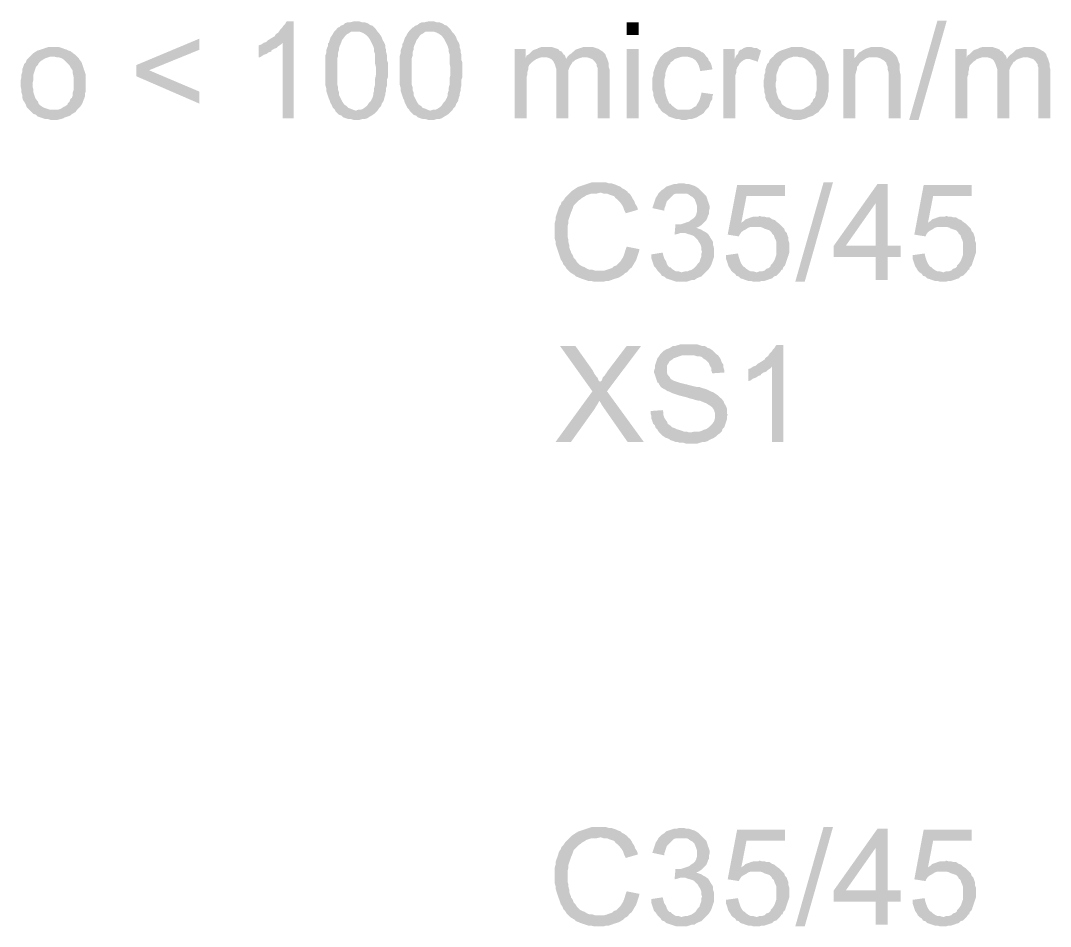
# Model space of a CAD drawing. Header units: millimetres. Extents: x -35.3 to 0.3, y 0.4 to 20.6.
# Drawn here: x -31.844 to -30.842, y 10.61 to 11.492 of the extents above; entities that cross this region are included whole.
import ezdxf

# ---------------------------------------------------------------- set-up
doc = ezdxf.new("R2010")
doc.units = ezdxf.units.MM
doc.layers.add('PDF _Riempimenti solidi', color=7, linetype='Continuous')

msp = doc.modelspace()

# ---------------------------------------------------------------- hatches: boundary and pattern name
at = {"layer": 'PDF _Riempimenti solidi', "transparency": 33554559}
for points in [[(-31.5785, 11.491), (-31.5852, 11.491), (-31.586, 11.4902), (-31.5868, 11.4885), (-31.5885, 11.4868), (-31.5902, 11.4843), (-31.5918, 11.4827), (-31.5935, 11.4802), (-31.596, 11.4785), (-31.5968, 11.4768), (-31.5993, 11.4752), (-31.601, 11.4743), (-31.6035, 11.4727), (-31.6052, 11.471), (-31.5893, 11.4702), (-31.5893, 11.3968), (-31.5785, 11.3968)], [(-31.5177, 11.491), (-31.5202, 11.491), (-31.5235, 11.4902), (-31.526, 11.4902), (-31.5285, 11.4893), (-31.5302, 11.4877), (-31.5327, 11.4868), (-31.5343, 11.4852), (-31.5352, 11.4852), (-31.5368, 11.4835), (-31.5385, 11.4818), (-31.5177, 11.481), (-31.5143, 11.481), (-31.5118, 11.4802), (-31.5102, 11.4793), (-31.5077, 11.4777), (-31.506, 11.476), (-31.5043, 11.4735), (-31.5027, 11.4702), (-31.5018, 11.4685), (-31.501, 11.4668), (-31.5002, 11.4643), (-31.5002, 11.4618), (-31.4993, 11.4593), (-31.4993, 11.4502), (-31.4985, 11.4468), (-31.4985, 11.4385), (-31.4993, 11.4352), (-31.4993, 11.4293), (-31.5002, 11.426), (-31.5002, 11.4235), (-31.501, 11.421), (-31.501, 11.4193), (-31.5018, 11.4168), (-31.5035, 11.4135), (-31.5052, 11.4118), (-31.5068, 11.4093), (-31.5085, 11.4077), (-31.511, 11.406), (-31.5127, 11.4052), (-31.5152, 11.4052), (-31.5177, 11.4043), (-31.5377, 11.4035), (-31.536, 11.4018), (-31.5343, 11.4002), (-31.5318, 11.3993), (-31.5302, 11.3977), (-31.5277, 11.3968), (-31.5252, 11.396), (-31.5227, 11.396), (-31.5202, 11.3952), (-31.5143, 11.3952), (-31.5118, 11.396), (-31.5093, 11.396), (-31.5068, 11.3968), (-31.5043, 11.3985), (-31.5027, 11.3993), (-31.5002, 11.401), (-31.4985, 11.4027), (-31.4968, 11.4043), (-31.4952, 11.4068), (-31.4935, 11.4085), (-31.4927, 11.411), (-31.491, 11.4135), (-31.4902, 11.4168), (-31.4893, 11.4193), (-31.4893, 11.421), (-31.4885, 11.4235), (-31.4885, 11.426), (-31.4877, 11.4285), (-31.4877, 11.4343), (-31.4868, 11.4368), (-31.4868, 11.451), (-31.4877, 11.4535), (-31.4877, 11.4585), (-31.4885, 11.461), (-31.4885, 11.4635), (-31.4893, 11.4652), (-31.4893, 11.4677), (-31.4902, 11.4702), (-31.4918, 11.4727), (-31.4927, 11.4752), (-31.4935, 11.4768), (-31.4952, 11.4793), (-31.4968, 11.481), (-31.4985, 11.4835), (-31.5018, 11.4868), (-31.5043, 11.4877), (-31.5052, 11.4885), (-31.5068, 11.4893), (-31.5093, 11.4902), (-31.5118, 11.4902), (-31.5143, 11.491)], [(-31.4452, 11.491), (-31.4477, 11.491), (-31.451, 11.4902), (-31.4535, 11.4902), (-31.456, 11.4893), (-31.4577, 11.4877), (-31.4602, 11.4868), (-31.4618, 11.4852), (-31.4627, 11.4852), (-31.466, 11.4818), (-31.4452, 11.481), (-31.4418, 11.481), (-31.4393, 11.4802), (-31.4377, 11.4793), (-31.4352, 11.4777), (-31.4335, 11.476), (-31.4318, 11.4735), (-31.431, 11.4718), (-31.4302, 11.4702), (-31.4293, 11.4685), (-31.4285, 11.4668), (-31.4277, 11.4643), (-31.4277, 11.4618), (-31.4268, 11.4593), (-31.4268, 11.4502), (-31.426, 11.4468), (-31.426, 11.4385), (-31.4268, 11.4352), (-31.4268, 11.4293), (-31.4277, 11.426), (-31.4277, 11.4235), (-31.4285, 11.421), (-31.4285, 11.4193), (-31.4293, 11.4168), (-31.4302, 11.4152), (-31.431, 11.4135), (-31.4318, 11.4127), (-31.4327, 11.4118), (-31.4343, 11.4093), (-31.436, 11.4077), (-31.4385, 11.406), (-31.4402, 11.4052), (-31.4427, 11.4052), (-31.4452, 11.4043), (-31.4652, 11.4035), (-31.4635, 11.4018), (-31.4618, 11.4002), (-31.4593, 11.3993), (-31.4577, 11.3977), (-31.4552, 11.3968), (-31.4527, 11.396), (-31.4502, 11.396), (-31.4477, 11.3952), (-31.4418, 11.3952), (-31.4393, 11.396), (-31.4368, 11.396), (-31.4343, 11.3968), (-31.4318, 11.3985), (-31.4302, 11.3993), (-31.4277, 11.401), (-31.4243, 11.4043), (-31.4227, 11.4068), (-31.421, 11.4085), (-31.4202, 11.411), (-31.4185, 11.4135), (-31.4177, 11.4168), (-31.4168, 11.4193), (-31.4168, 11.421), (-31.416, 11.4235), (-31.416, 11.426), (-31.4152, 11.4285), (-31.4152, 11.4343), (-31.4143, 11.4368), (-31.4143, 11.451), (-31.4152, 11.4535), (-31.4152, 11.4585), (-31.416, 11.461), (-31.416, 11.4635), (-31.4168, 11.4652), (-31.4168, 11.4677), (-31.4177, 11.4702), (-31.4193, 11.4727), (-31.4202, 11.4752), (-31.421, 11.4768), (-31.4227, 11.4793), (-31.4243, 11.481), (-31.426, 11.4835), (-31.4293, 11.4868), (-31.4318, 11.4877), (-31.4327, 11.4885), (-31.4343, 11.4893), (-31.4368, 11.4902), (-31.4393, 11.4902), (-31.4418, 11.491)], [(-31.2427, 11.4777), (-31.2427, 11.4902), (-31.2543, 11.4902), (-31.2543, 11.4777)], [(-30.9793, 11.3952), (-30.9518, 11.4918), (-30.9427, 11.4918), (-30.9702, 11.3952)], [(-31.5385, 11.4818), (-31.5402, 11.4793), (-31.541, 11.4777), (-31.5427, 11.4752), (-31.5443, 11.4702), (-31.5452, 11.4693), (-31.5452, 11.4668), (-31.546, 11.4652), (-31.5468, 11.4627), (-31.5468, 11.4602), (-31.5477, 11.4577), (-31.5477, 11.4293), (-31.5468, 11.426), (-31.5468, 11.4235), (-31.546, 11.421), (-31.5452, 11.4185), (-31.5443, 11.416), (-31.5435, 11.4143), (-31.5427, 11.4118), (-31.5418, 11.4102), (-31.541, 11.4085), (-31.5402, 11.4068), (-31.5385, 11.4052), (-31.5377, 11.4035), (-31.5177, 11.4043), (-31.5185, 11.4043), (-31.521, 11.4052), (-31.5227, 11.406), (-31.5252, 11.4068), (-31.5268, 11.4085), (-31.5293, 11.4102), (-31.531, 11.4127), (-31.5327, 11.416), (-31.5335, 11.4177), (-31.5343, 11.4193), (-31.5343, 11.4218), (-31.5352, 11.4243), (-31.5352, 11.4268), (-31.536, 11.4293), (-31.536, 11.4552), (-31.5352, 11.4577), (-31.5352, 11.461), (-31.5343, 11.4635), (-31.5343, 11.4652), (-31.5335, 11.4677), (-31.5327, 11.4693), (-31.5318, 11.4718), (-31.531, 11.4735), (-31.5302, 11.4743), (-31.5285, 11.4768), (-31.5268, 11.4785), (-31.5252, 11.4793), (-31.5227, 11.481), (-31.5177, 11.481)], [(-31.466, 11.4818), (-31.4677, 11.4793), (-31.4685, 11.4777), (-31.4702, 11.4752), (-31.471, 11.4727), (-31.4718, 11.4702), (-31.4727, 11.4693), (-31.4727, 11.4668), (-31.4735, 11.4652), (-31.4743, 11.4627), (-31.4743, 11.4602), (-31.4752, 11.4577), (-31.4752, 11.4293), (-31.4743, 11.426), (-31.4743, 11.4235), (-31.4735, 11.421), (-31.4727, 11.4185), (-31.4718, 11.416), (-31.471, 11.4143), (-31.4702, 11.4118), (-31.4677, 11.4068), (-31.466, 11.4052), (-31.4652, 11.4035), (-31.4452, 11.4043), (-31.446, 11.4043), (-31.4485, 11.4052), (-31.4502, 11.406), (-31.4527, 11.4068), (-31.4543, 11.4085), (-31.4568, 11.4102), (-31.4585, 11.4127), (-31.4593, 11.4143), (-31.4602, 11.416), (-31.461, 11.4177), (-31.4618, 11.4193), (-31.4618, 11.4218), (-31.4627, 11.4243), (-31.4627, 11.4268), (-31.4635, 11.4293), (-31.4635, 11.4552), (-31.4627, 11.4577), (-31.4627, 11.461), (-31.4618, 11.4635), (-31.4618, 11.4652), (-31.461, 11.4677), (-31.4602, 11.4693), (-31.4593, 11.4718), (-31.4585, 11.4735), (-31.4577, 11.4743), (-31.456, 11.4768), (-31.4543, 11.4785), (-31.4527, 11.4793), (-31.4502, 11.481), (-31.4452, 11.481)], [(-31.6702, 11.4743), (-31.7318, 11.4485), (-31.7318, 11.4377), (-31.6702, 11.411), (-31.6702, 11.4227), (-31.7193, 11.4435), (-31.6702, 11.4635)], [(-31.6052, 11.471), (-31.6077, 11.4702), (-31.6102, 11.4685), (-31.6127, 11.4677), (-31.6127, 11.456), (-31.6118, 11.456), (-31.6102, 11.4568), (-31.6077, 11.4585), (-31.6052, 11.4593), (-31.6027, 11.461), (-31.6002, 11.4618), (-31.6002, 11.4627), (-31.5977, 11.4643), (-31.5952, 11.4652), (-31.5935, 11.4668), (-31.591, 11.4685), (-31.5893, 11.4702)], [(-31.8127, 11.466), (-31.8177, 11.466), (-31.8202, 11.4652), (-31.8227, 11.4643), (-31.8252, 11.4635), (-31.8277, 11.4627), (-31.8293, 11.4618), (-31.8318, 11.4602), (-31.8352, 11.4568), (-31.8118, 11.4568), (-31.8085, 11.456), (-31.8068, 11.456), (-31.8043, 11.4552), (-31.8018, 11.4535), (-31.8002, 11.4518), (-31.7968, 11.4485), (-31.796, 11.4468), (-31.7943, 11.4443), (-31.7935, 11.4427), (-31.7935, 11.4402), (-31.7927, 11.4368), (-31.7927, 11.4243), (-31.7935, 11.4218), (-31.7935, 11.4193), (-31.7943, 11.4168), (-31.796, 11.4152), (-31.7968, 11.4127), (-31.7985, 11.411), (-31.7985, 11.4102), (-31.801, 11.4085), (-31.8027, 11.4077), (-31.8052, 11.406), (-31.8077, 11.4052), (-31.8127, 11.4052), (-31.8352, 11.4043), (-31.8318, 11.401), (-31.8293, 11.4002), (-31.8277, 11.3985), (-31.8252, 11.3977), (-31.8227, 11.3968), (-31.8202, 11.396), (-31.8177, 11.396), (-31.8152, 11.3952), (-31.8085, 11.3952), (-31.8052, 11.396), (-31.8027, 11.3968), (-31.801, 11.3977), (-31.7985, 11.3985), (-31.796, 11.3993), (-31.7952, 11.4002), (-31.7927, 11.4018), (-31.791, 11.4027), (-31.7893, 11.4052), (-31.786, 11.4085), (-31.7843, 11.411), (-31.7835, 11.4135), (-31.7827, 11.4152), (-31.7818, 11.4177), (-31.7818, 11.4202), (-31.781, 11.4227), (-31.781, 11.4393), (-31.7818, 11.4418), (-31.7827, 11.4443), (-31.7835, 11.4468), (-31.7843, 11.4493), (-31.7852, 11.4518), (-31.7868, 11.4535), (-31.7877, 11.4552), (-31.7893, 11.4568), (-31.791, 11.4585), (-31.7935, 11.4602), (-31.7952, 11.4618), (-31.7977, 11.4627), (-31.7993, 11.4635), (-31.8018, 11.4643), (-31.8043, 11.4652), (-31.8068, 11.466), (-31.8093, 11.466)], [(-31.3527, 11.4643), (-31.3635, 11.4643), (-31.3635, 11.3968), (-31.3518, 11.3968), (-31.3518, 11.4368), (-31.351, 11.4393), (-31.351, 11.4418), (-31.3502, 11.4443), (-31.3502, 11.446), (-31.3493, 11.4485), (-31.346, 11.4518), (-31.3435, 11.4535), (-31.3427, 11.4543), (-31.3527, 11.4552)], [(-31.3327, 11.466), (-31.3377, 11.466), (-31.3402, 11.4652), (-31.3418, 11.4643), (-31.3443, 11.4635), (-31.346, 11.4627), (-31.3493, 11.4593), (-31.3518, 11.4577), (-31.3352, 11.456), (-31.3318, 11.456), (-31.3293, 11.4552), (-31.3277, 11.4543), (-31.3135, 11.4543), (-31.3135, 11.4552), (-31.3143, 11.4577), (-31.316, 11.4593), (-31.3177, 11.4618), (-31.3202, 11.4627), (-31.3202, 11.4635), (-31.3218, 11.4643), (-31.3243, 11.4652), (-31.3268, 11.466), (-31.3293, 11.466)], [(-31.2918, 11.466), (-31.2968, 11.466), (-31.2993, 11.4652), (-31.3018, 11.4643), (-31.3043, 11.4635), (-31.3077, 11.4602), (-31.3102, 11.4585), (-31.3118, 11.4568), (-31.2952, 11.456), (-31.2927, 11.456), (-31.2902, 11.4552), (-31.2877, 11.4543), (-31.2868, 11.4535), (-31.2852, 11.4518), (-31.2835, 11.4493), (-31.2835, 11.4477), (-31.2827, 11.446), (-31.2827, 11.3968), (-31.271, 11.3968), (-31.271, 11.4443), (-31.2718, 11.4468), (-31.2718, 11.4502), (-31.2735, 11.4552), (-31.2743, 11.4568), (-31.2752, 11.4593), (-31.2768, 11.461), (-31.2777, 11.4618), (-31.2793, 11.4627), (-31.2818, 11.4643), (-31.2843, 11.4652), (-31.2868, 11.466), (-31.2893, 11.466)], [(-31.2427, 11.3968), (-31.2427, 11.4643), (-31.2543, 11.4643), (-31.2543, 11.3968)], [(-31.1985, 11.466), (-31.2052, 11.466), (-31.2077, 11.4652), (-31.2102, 11.4643), (-31.2118, 11.4635), (-31.2143, 11.4618), (-31.2177, 11.4602), (-31.2193, 11.4585), (-31.2218, 11.456), (-31.2227, 11.4543), (-31.2243, 11.4518), (-31.2252, 11.4493), (-31.226, 11.4485), (-31.2268, 11.446), (-31.2277, 11.4435), (-31.2285, 11.441), (-31.2285, 11.4385), (-31.2293, 11.436), (-31.2293, 11.4243), (-31.2285, 11.4218), (-31.2285, 11.4193), (-31.2277, 11.4168), (-31.226, 11.4118), (-31.2243, 11.4102), (-31.2235, 11.4077), (-31.2218, 11.406), (-31.221, 11.4043), (-31.1985, 11.4052), (-31.2043, 11.4052), (-31.206, 11.406), (-31.2085, 11.4077), (-31.2102, 11.4093), (-31.2118, 11.411), (-31.2127, 11.411), (-31.2135, 11.4127), (-31.2143, 11.4143), (-31.2152, 11.4168), (-31.216, 11.4193), (-31.2168, 11.4218), (-31.2168, 11.4243), (-31.2177, 11.4277), (-31.2177, 11.4343), (-31.2168, 11.4377), (-31.2168, 11.4402), (-31.216, 11.4427), (-31.2152, 11.4452), (-31.2143, 11.4468), (-31.2135, 11.4485), (-31.2118, 11.4502), (-31.2118, 11.451), (-31.2093, 11.4527), (-31.2077, 11.4543), (-31.2052, 11.4552), (-31.2027, 11.456), (-31.2002, 11.4568), (-31.1768, 11.4568), (-31.1785, 11.4593), (-31.1802, 11.461), (-31.181, 11.461), (-31.1835, 11.4627), (-31.1852, 11.4635), (-31.1877, 11.4643), (-31.1902, 11.4652), (-31.1927, 11.466), (-31.1952, 11.466)], [(-31.1493, 11.4643), (-31.1602, 11.4643), (-31.1602, 11.3968), (-31.1485, 11.3968), (-31.1485, 11.4385), (-31.1477, 11.441), (-31.1477, 11.4435), (-31.1468, 11.446), (-31.1452, 11.4485), (-31.1443, 11.4502), (-31.1427, 11.4518), (-31.1402, 11.4535), (-31.1385, 11.4543), (-31.1352, 11.4543), (-31.1493, 11.4543)], [(-31.1352, 11.466), (-31.1377, 11.466), (-31.1402, 11.4652), (-31.1427, 11.4635), (-31.1435, 11.4635), (-31.1452, 11.4618), (-31.146, 11.4593), (-31.1477, 11.4577), (-31.1493, 11.4543), (-31.1343, 11.4543), (-31.1293, 11.4527), (-31.1268, 11.4518), (-31.1235, 11.4627), (-31.1252, 11.4635), (-31.1277, 11.4652), (-31.1302, 11.4652), (-31.1327, 11.466)], [(-31.0893, 11.466), (-31.0943, 11.466), (-31.0968, 11.4652), (-31.0993, 11.4643), (-31.1018, 11.4635), (-31.1043, 11.4627), (-31.106, 11.4618), (-31.1085, 11.4602), (-31.1118, 11.4568), (-31.0885, 11.4568), (-31.0852, 11.456), (-31.0835, 11.456), (-31.081, 11.4552), (-31.0785, 11.4535), (-31.0752, 11.4502), (-31.0735, 11.4485), (-31.0727, 11.4468), (-31.071, 11.4443), (-31.0702, 11.4427), (-31.0702, 11.4402), (-31.0693, 11.4368), (-31.0693, 11.4243), (-31.0702, 11.4218), (-31.0702, 11.4193), (-31.071, 11.4168), (-31.0727, 11.4152), (-31.0735, 11.4127), (-31.0752, 11.411), (-31.0752, 11.4102), (-31.0777, 11.4085), (-31.0793, 11.4077), (-31.0818, 11.406), (-31.0843, 11.4052), (-31.0893, 11.4052), (-31.1118, 11.4043), (-31.1085, 11.401), (-31.106, 11.4002), (-31.1043, 11.3985), (-31.1018, 11.3977), (-31.0993, 11.3968), (-31.0968, 11.396), (-31.0943, 11.396), (-31.0918, 11.3952), (-31.0852, 11.3952), (-31.0818, 11.396), (-31.0793, 11.3968), (-31.0777, 11.3977), (-31.0752, 11.3985), (-31.0727, 11.3993), (-31.0718, 11.4002), (-31.0693, 11.4018), (-31.0677, 11.4027), (-31.066, 11.4052), (-31.0643, 11.4068), (-31.0627, 11.4085), (-31.061, 11.411), (-31.0602, 11.4135), (-31.0593, 11.4152), (-31.0585, 11.4177), (-31.0585, 11.4202), (-31.0577, 11.4227), (-31.0577, 11.4393), (-31.0585, 11.4418), (-31.0593, 11.4443), (-31.0602, 11.4468), (-31.061, 11.4493), (-31.0618, 11.4518), (-31.0635, 11.4535), (-31.0643, 11.4552), (-31.0677, 11.4585), (-31.0702, 11.4602), (-31.0718, 11.4618), (-31.0743, 11.4627), (-31.076, 11.4635), (-31.0785, 11.4643), (-31.081, 11.4652), (-31.0835, 11.466), (-31.086, 11.466)], [(-31.0327, 11.4643), (-31.0435, 11.4643), (-31.0435, 11.3968), (-31.0318, 11.3968), (-31.0318, 11.4385), (-31.031, 11.4418), (-31.0302, 11.4443), (-31.0302, 11.4468), (-31.0285, 11.4485), (-31.0277, 11.4502), (-31.026, 11.4518), (-31.0235, 11.4535), (-31.021, 11.4552), (-31.0327, 11.4552)], [(-31.011, 11.466), (-31.0168, 11.466), (-31.0193, 11.4652), (-31.0218, 11.4643), (-31.0235, 11.4635), (-31.026, 11.4618), (-31.0277, 11.461), (-31.0293, 11.4593), (-31.031, 11.4568), (-31.0135, 11.456), (-31.0102, 11.456), (-31.0077, 11.4552), (-31.006, 11.4543), (-31.0035, 11.4527), (-31.0018, 11.451), (-31.001, 11.4485), (-31.0002, 11.4468), (-31.0002, 11.4443), (-30.9993, 11.441), (-30.9993, 11.3968), (-30.9877, 11.3968), (-30.9877, 11.4393), (-30.9885, 11.4427), (-30.9885, 11.4493), (-30.9893, 11.451), (-30.991, 11.456), (-30.9927, 11.4585), (-30.9935, 11.4593), (-30.9952, 11.461), (-30.9977, 11.4627), (-31.0002, 11.4643), (-31.001, 11.4643), (-31.0035, 11.4652), (-31.006, 11.466), (-31.0085, 11.466)], [(-30.9235, 11.4643), (-30.9343, 11.4643), (-30.9343, 11.3968), (-30.9227, 11.3968), (-30.9227, 11.4368), (-30.9218, 11.4393), (-30.9218, 11.4418), (-30.921, 11.4443), (-30.921, 11.446), (-30.9202, 11.4485), (-30.9185, 11.4502), (-30.9168, 11.4518), (-30.9143, 11.4535), (-30.9135, 11.4543), (-30.9235, 11.4552)], [(-30.9035, 11.466), (-30.9085, 11.466), (-30.911, 11.4652), (-30.9127, 11.4643), (-30.9152, 11.4635), (-30.9168, 11.4627), (-30.9185, 11.461), (-30.9202, 11.4593), (-30.9227, 11.4577), (-30.906, 11.456), (-30.9027, 11.456), (-30.9002, 11.4552), (-30.8985, 11.4543), (-30.8843, 11.4543), (-30.8843, 11.4552), (-30.8852, 11.4577), (-30.8868, 11.4593), (-30.8885, 11.4618), (-30.891, 11.4627), (-30.891, 11.4635), (-30.8927, 11.4643), (-30.8952, 11.4652), (-30.8977, 11.466), (-30.9002, 11.466)], [(-30.8627, 11.466), (-30.8677, 11.466), (-30.8702, 11.4652), (-30.8727, 11.4643), (-30.8752, 11.4635), (-30.8768, 11.4618), (-30.8785, 11.4602), (-30.881, 11.4585), (-30.8827, 11.4568), (-30.866, 11.456), (-30.8635, 11.456), (-30.8585, 11.4543), (-30.856, 11.4518), (-30.8543, 11.4493), (-30.8543, 11.4477), (-30.8535, 11.446), (-30.8535, 11.3968), (-30.8418, 11.3968), (-30.8418, 11.4443), (-30.8427, 11.4468), (-30.8427, 11.4502), (-30.8443, 11.4552), (-30.8452, 11.4568), (-30.846, 11.4593), (-30.8477, 11.461), (-30.8485, 11.4618), (-30.8502, 11.4627), (-30.8527, 11.4643), (-30.8552, 11.4652), (-30.8577, 11.466), (-30.8602, 11.466)], [(-31.8352, 11.4568), (-31.8385, 11.4535), (-31.8393, 11.451), (-31.841, 11.4493), (-31.8418, 11.4468), (-31.8427, 11.4443), (-31.8427, 11.4418), (-31.8435, 11.4393), (-31.8435, 11.4368), (-31.8443, 11.4335), (-31.8443, 11.4277), (-31.8435, 11.4243), (-31.8435, 11.4218), (-31.8427, 11.4193), (-31.8427, 11.4168), (-31.8418, 11.4143), (-31.8402, 11.4118), (-31.8393, 11.4102), (-31.8385, 11.4077), (-31.8368, 11.406), (-31.8352, 11.4043), (-31.8127, 11.4052), (-31.816, 11.4052), (-31.8185, 11.406), (-31.821, 11.4068), (-31.8227, 11.4077), (-31.8252, 11.4093), (-31.8268, 11.411), (-31.8277, 11.4135), (-31.8293, 11.4152), (-31.8302, 11.4168), (-31.831, 11.4193), (-31.8318, 11.4218), (-31.8318, 11.4243), (-31.8327, 11.4277), (-31.8327, 11.431), (-31.8318, 11.4343), (-31.8318, 11.4393), (-31.831, 11.4418), (-31.8302, 11.4443), (-31.8293, 11.4468), (-31.8277, 11.4485), (-31.8268, 11.4502), (-31.826, 11.451), (-31.8243, 11.4527), (-31.8218, 11.4543), (-31.8202, 11.4552), (-31.8177, 11.456), (-31.8152, 11.4568), (-31.8127, 11.4568)], [(-31.3518, 11.4577), (-31.3527, 11.4552), (-31.3427, 11.4543), (-31.3377, 11.456), (-31.3352, 11.456)], [(-31.3118, 11.4568), (-31.3135, 11.4543), (-31.3277, 11.4543), (-31.326, 11.4527), (-31.3252, 11.451), (-31.3243, 11.4493), (-31.3235, 11.4468), (-31.3227, 11.4443), (-31.3227, 11.3968), (-31.311, 11.3968), (-31.311, 11.4435), (-31.3102, 11.446), (-31.3093, 11.4477), (-31.3077, 11.4502), (-31.3068, 11.4518), (-31.306, 11.4518), (-31.3043, 11.4535), (-31.3027, 11.4543), (-31.3002, 11.4552), (-31.2977, 11.456), (-31.2952, 11.456)], [(-31.1768, 11.4568), (-31.1977, 11.4568), (-31.1952, 11.4568), (-31.1927, 11.456), (-31.1902, 11.4552), (-31.1877, 11.4535), (-31.1868, 11.4527), (-31.1852, 11.4502), (-31.1843, 11.4485), (-31.1835, 11.446), (-31.1827, 11.4427), (-31.171, 11.4443), (-31.171, 11.4452), (-31.1718, 11.4485), (-31.1727, 11.451), (-31.1743, 11.4527), (-31.1752, 11.4552)], [(-31.1118, 11.4568), (-31.1152, 11.4535), (-31.116, 11.451), (-31.1177, 11.4493), (-31.1185, 11.4468), (-31.1193, 11.4443), (-31.1193, 11.4418), (-31.1202, 11.4393), (-31.1202, 11.4368), (-31.121, 11.4335), (-31.121, 11.4277), (-31.1202, 11.4243), (-31.1202, 11.4218), (-31.1193, 11.4193), (-31.1193, 11.4168), (-31.1185, 11.4143), (-31.1168, 11.4118), (-31.116, 11.4102), (-31.1152, 11.4077), (-31.1135, 11.406), (-31.1118, 11.4043), (-31.0893, 11.4052), (-31.0927, 11.4052), (-31.0952, 11.406), (-31.0977, 11.4068), (-31.0993, 11.4077), (-31.1018, 11.4093), (-31.1035, 11.411), (-31.1043, 11.4135), (-31.106, 11.4152), (-31.1068, 11.4168), (-31.1077, 11.4193), (-31.1085, 11.4218), (-31.1085, 11.4243), (-31.1093, 11.4277), (-31.1093, 11.431), (-31.1085, 11.4343), (-31.1085, 11.4393), (-31.1077, 11.4418), (-31.1068, 11.4443), (-31.106, 11.4468), (-31.1043, 11.4485), (-31.1035, 11.4502), (-31.1027, 11.451), (-31.101, 11.4527), (-31.0985, 11.4543), (-31.0968, 11.4552), (-31.0943, 11.456), (-31.0918, 11.4568), (-31.0893, 11.4568)], [(-31.031, 11.4568), (-31.0327, 11.4552), (-31.021, 11.4552), (-31.0185, 11.456), (-31.0135, 11.456)], [(-30.9227, 11.4577), (-30.9235, 11.4552), (-30.9135, 11.4543), (-30.911, 11.4552), (-30.9085, 11.456), (-30.906, 11.456)], [(-30.8827, 11.4568), (-30.8843, 11.4543), (-30.8985, 11.4543), (-30.8968, 11.4527), (-30.896, 11.451), (-30.8952, 11.4493), (-30.8943, 11.4468), (-30.8935, 11.4443), (-30.8935, 11.3968), (-30.8818, 11.3968), (-30.8818, 11.4435), (-30.881, 11.446), (-30.8802, 11.4477), (-30.8785, 11.4502), (-30.8777, 11.4518), (-30.8768, 11.4518), (-30.8752, 11.4535), (-30.8735, 11.4543), (-30.871, 11.4552), (-30.8685, 11.456), (-30.866, 11.456)], [(-31.1818, 11.4218), (-31.1818, 11.4202), (-31.1827, 11.4168), (-31.1835, 11.4143), (-31.1843, 11.4127), (-31.186, 11.4102), (-31.1868, 11.4085), (-31.1885, 11.4077), (-31.191, 11.406), (-31.1935, 11.4052), (-31.1985, 11.4052), (-31.221, 11.4043), (-31.2193, 11.4027), (-31.2177, 11.4018), (-31.2152, 11.4002), (-31.2135, 11.3985), (-31.211, 11.3977), (-31.2085, 11.3968), (-31.206, 11.396), (-31.2035, 11.396), (-31.201, 11.3952), (-31.196, 11.3952), (-31.1935, 11.396), (-31.191, 11.396), (-31.1885, 11.3968), (-31.186, 11.3977), (-31.1835, 11.3993), (-31.1818, 11.4002), (-31.1793, 11.4018), (-31.1777, 11.4043), (-31.176, 11.406), (-31.1743, 11.4077), (-31.1735, 11.4102), (-31.1727, 11.4127), (-31.171, 11.4152), (-31.171, 11.4177), (-31.1702, 11.4202)], [(-31.2802, 11.3343), (-31.2885, 11.3343), (-31.291, 11.3335), (-31.2935, 11.3327), (-31.296, 11.3318), (-31.301, 11.3302), (-31.3027, 11.3293), (-31.3077, 11.326), (-31.3093, 11.3243), (-31.311, 11.3227), (-31.3143, 11.3193), (-31.316, 11.3168), (-31.3177, 11.3152), (-31.3185, 11.3127), (-31.3193, 11.3118), (-31.3202, 11.3102), (-31.3227, 11.3027), (-31.3235, 11.3002), (-31.3235, 11.2977), (-31.3243, 11.2952), (-31.3243, 11.2793), (-31.3235, 11.2768), (-31.3235, 11.2743), (-31.3227, 11.2718), (-31.3218, 11.2693), (-31.3202, 11.2643), (-31.3193, 11.2618), (-31.3185, 11.2593), (-31.3168, 11.2568), (-31.316, 11.2543), (-31.3143, 11.2527), (-31.3127, 11.2502), (-31.311, 11.2485), (-31.3093, 11.2468), (-31.2818, 11.2485), (-31.2852, 11.2485), (-31.2877, 11.2493), (-31.2902, 11.2493), (-31.2927, 11.2502), (-31.2952, 11.2518), (-31.2977, 11.2527), (-31.2993, 11.2535), (-31.3027, 11.2568), (-31.3043, 11.2593), (-31.306, 11.261), (-31.3068, 11.2635), (-31.3085, 11.266), (-31.3085, 11.2668), (-31.3093, 11.2685), (-31.3102, 11.271), (-31.3102, 11.2735), (-31.311, 11.276), (-31.311, 11.2785), (-31.3118, 11.281), (-31.3118, 11.2918), (-31.311, 11.2952), (-31.311, 11.2977), (-31.3102, 11.3002), (-31.3093, 11.3027), (-31.3085, 11.3052), (-31.3077, 11.3068), (-31.3068, 11.3093), (-31.306, 11.3118), (-31.3043, 11.3135), (-31.301, 11.3168), (-31.2985, 11.3185), (-31.2977, 11.3193), (-31.296, 11.3202), (-31.2935, 11.3218), (-31.291, 11.3227), (-31.2885, 11.3235), (-31.2835, 11.3235), (-31.2802, 11.3243), (-31.2527, 11.3243), (-31.2543, 11.326), (-31.2568, 11.3277), (-31.2585, 11.3285), (-31.2602, 11.3302), (-31.2627, 11.331), (-31.2643, 11.3318), (-31.2668, 11.3327), (-31.2693, 11.3335), (-31.2718, 11.3335), (-31.2743, 11.3343), (-31.2777, 11.3343)], [(-31.201, 11.3335), (-31.2035, 11.3335), (-31.206, 11.3327), (-31.2085, 11.3327), (-31.211, 11.3318), (-31.2135, 11.331), (-31.216, 11.3302), (-31.2177, 11.3285), (-31.2202, 11.3268), (-31.2218, 11.3252), (-31.201, 11.3235), (-31.196, 11.3235), (-31.1943, 11.3227), (-31.1918, 11.321), (-31.1902, 11.3202), (-31.1885, 11.3185), (-31.1877, 11.3168), (-31.1868, 11.3143), (-31.186, 11.3118), (-31.186, 11.3052), (-31.1868, 11.3027), (-31.1877, 11.301), (-31.1893, 11.2993), (-31.1918, 11.2977), (-31.1927, 11.2968), (-31.1943, 11.296), (-31.1968, 11.2952), (-31.1993, 11.2943), (-31.2018, 11.2935), (-31.2043, 11.2935), (-31.1818, 11.2927), (-31.1785, 11.296), (-31.1768, 11.2977), (-31.176, 11.2993), (-31.1752, 11.3018), (-31.1743, 11.3035), (-31.1743, 11.306), (-31.1735, 11.3093), (-31.1735, 11.311), (-31.1743, 11.3135), (-31.1752, 11.316), (-31.176, 11.3185), (-31.1768, 11.321), (-31.1777, 11.3218), (-31.1793, 11.3235), (-31.1827, 11.3268), (-31.1843, 11.3285), (-31.1868, 11.3302), (-31.1885, 11.331), (-31.191, 11.3318), (-31.1935, 11.3327), (-31.196, 11.3327), (-31.1985, 11.3335)], [(-31.1002, 11.3318), (-31.1468, 11.3318), (-31.156, 11.2835), (-31.1452, 11.2818), (-31.1443, 11.2835), (-31.1427, 11.286), (-31.1402, 11.2877), (-31.1385, 11.2885), (-31.136, 11.2902), (-31.1335, 11.291), (-31.1285, 11.291), (-31.1043, 11.2927), (-31.106, 11.2943), (-31.1427, 11.2952), (-31.1377, 11.321), (-31.1002, 11.321)], [(-31.0902, 11.2377), (-31.0627, 11.3343), (-31.0535, 11.3343), (-31.081, 11.2377)], [(-31.0002, 11.3327), (-31.0102, 11.3327), (-31.0527, 11.2727), (-31.0527, 11.2618), (-31.0118, 11.2618), (-31.0118, 11.2393), (-31.0002, 11.2393), (-31.0002, 11.2618), (-30.9877, 11.2618), (-30.9877, 11.2727), (-31.041, 11.2727), (-31.0118, 11.3143)], [(-31.0002, 11.3327), (-31.0118, 11.3143), (-31.0118, 11.2727), (-31.041, 11.2727), (-31.0002, 11.2727)], [(-30.9185, 11.3318), (-30.9652, 11.3318), (-30.9743, 11.2835), (-30.9635, 11.2818), (-30.9627, 11.2835), (-30.961, 11.286), (-30.9585, 11.2877), (-30.9568, 11.2885), (-30.9543, 11.2902), (-30.9518, 11.291), (-30.9468, 11.291), (-30.9227, 11.2927), (-30.9243, 11.2943), (-30.961, 11.2952), (-30.956, 11.321), (-30.9185, 11.321)], [(-31.2527, 11.3243), (-31.2802, 11.3243), (-31.2793, 11.3243), (-31.2768, 11.3235), (-31.2735, 11.3235), (-31.2718, 11.3227), (-31.2693, 11.3218), (-31.2668, 11.321), (-31.2652, 11.3193), (-31.2618, 11.316), (-31.2602, 11.3143), (-31.2585, 11.3118), (-31.2577, 11.3102), (-31.2568, 11.3077), (-31.2552, 11.3043), (-31.2435, 11.3077), (-31.2435, 11.3085), (-31.2443, 11.311), (-31.246, 11.3135), (-31.2468, 11.316), (-31.2485, 11.3185), (-31.2493, 11.3202), (-31.251, 11.3227)], [(-31.2218, 11.3252), (-31.2235, 11.3235), (-31.2243, 11.3218), (-31.226, 11.3193), (-31.2268, 11.3168), (-31.2277, 11.3143), (-31.2285, 11.3118), (-31.2293, 11.3093), (-31.2177, 11.3068), (-31.2177, 11.3085), (-31.2168, 11.311), (-31.216, 11.3135), (-31.2152, 11.316), (-31.2135, 11.3177), (-31.2102, 11.321), (-31.2085, 11.3227), (-31.206, 11.3235), (-31.201, 11.3235)], [(-31.1252, 11.3018), (-31.126, 11.301), (-31.131, 11.301), (-31.1335, 11.3002), (-31.136, 11.2993), (-31.1385, 11.2985), (-31.1402, 11.2968), (-31.1427, 11.2952), (-31.106, 11.2943), (-31.1085, 11.296), (-31.1102, 11.2977), (-31.1127, 11.2985), (-31.1152, 11.3002), (-31.1177, 11.3002), (-31.1202, 11.301), (-31.1227, 11.301)], [(-30.9435, 11.3018), (-30.9443, 11.301), (-30.9493, 11.301), (-30.9518, 11.3002), (-30.9543, 11.2993), (-30.9568, 11.2985), (-30.9585, 11.2968), (-30.961, 11.2952), (-30.9243, 11.2943), (-30.9268, 11.296), (-30.9285, 11.2977), (-30.931, 11.2985), (-30.9335, 11.3002), (-30.936, 11.3002), (-30.9385, 11.301), (-30.941, 11.301)], [(-31.2068, 11.2935), (-31.2077, 11.2835), (-31.2043, 11.2843), (-31.2018, 11.2852), (-31.1993, 11.2852), (-31.1777, 11.286), (-31.1793, 11.2868), (-31.1818, 11.2885), (-31.1843, 11.2893), (-31.1868, 11.2902), (-31.1843, 11.291), (-31.1818, 11.2927), (-31.2043, 11.2935)], [(-31.1043, 11.2927), (-31.1285, 11.291), (-31.1243, 11.291), (-31.1218, 11.2902), (-31.1202, 11.2893), (-31.1152, 11.2877), (-31.1135, 11.286), (-31.1127, 11.2843), (-31.111, 11.2827), (-31.1102, 11.2802), (-31.1093, 11.2785), (-31.1085, 11.276), (-31.1085, 11.2643), (-31.1093, 11.2618), (-31.1102, 11.2593), (-31.111, 11.2577), (-31.1127, 11.2552), (-31.1143, 11.2535), (-31.1143, 11.2527), (-31.116, 11.251), (-31.1185, 11.2502), (-31.1202, 11.2485), (-31.1227, 11.2477), (-31.1252, 11.2477), (-31.1277, 11.2468), (-31.1052, 11.2468), (-31.1035, 11.2493), (-31.1027, 11.2493), (-31.1018, 11.2518), (-31.1002, 11.2535), (-31.0993, 11.256), (-31.0985, 11.2585), (-31.0977, 11.261), (-31.0968, 11.2635), (-31.096, 11.266), (-31.096, 11.2752), (-31.0968, 11.2777), (-31.0968, 11.2802), (-31.0977, 11.2827), (-31.0985, 11.2852), (-31.1002, 11.2868), (-31.101, 11.2893), (-31.1027, 11.291)], [(-30.9227, 11.2927), (-30.9468, 11.291), (-30.9427, 11.291), (-30.9402, 11.2902), (-30.9385, 11.2893), (-30.936, 11.2885), (-30.9335, 11.2877), (-30.9318, 11.286), (-30.931, 11.2843), (-30.9293, 11.2827), (-30.9285, 11.2802), (-30.9277, 11.2785), (-30.9268, 11.276), (-30.9268, 11.2643), (-30.9285, 11.2593), (-30.9293, 11.2577), (-30.931, 11.2552), (-30.9327, 11.2535), (-30.9327, 11.2527), (-30.9343, 11.251), (-30.9368, 11.2502), (-30.9385, 11.2485), (-30.941, 11.2477), (-30.9435, 11.2477), (-30.946, 11.2468), (-30.9235, 11.2468), (-30.9218, 11.2493), (-30.921, 11.2493), (-30.9202, 11.2518), (-30.9185, 11.2535), (-30.9177, 11.256), (-30.9168, 11.2585), (-30.916, 11.261), (-30.9152, 11.2635), (-30.9143, 11.266), (-30.9143, 11.2752), (-30.9152, 11.2777), (-30.9152, 11.2802), (-30.916, 11.2827), (-30.9168, 11.2852), (-30.9185, 11.2868), (-30.9193, 11.2893), (-30.921, 11.291)], [(-31.1777, 11.286), (-31.1993, 11.2852), (-31.1977, 11.2852), (-31.1952, 11.2843), (-31.1927, 11.2835), (-31.1902, 11.2827), (-31.1885, 11.2818), (-31.1852, 11.2785), (-31.1843, 11.2768), (-31.1827, 11.2743), (-31.1818, 11.2718), (-31.1818, 11.2693), (-31.181, 11.2668), (-31.1818, 11.2643), (-31.1818, 11.2618), (-31.1827, 11.2593), (-31.1835, 11.2568), (-31.1852, 11.2552), (-31.1868, 11.2527), (-31.1885, 11.251), (-31.191, 11.2493), (-31.1935, 11.2485), (-31.1952, 11.2477), (-31.1977, 11.2477), (-31.201, 11.2468), (-31.2227, 11.2468), (-31.221, 11.2452), (-31.2202, 11.2435), (-31.2177, 11.2427), (-31.216, 11.241), (-31.2135, 11.2402), (-31.211, 11.2393), (-31.2085, 11.2385), (-31.206, 11.2377), (-31.196, 11.2377), (-31.1935, 11.2385), (-31.191, 11.2393), (-31.1885, 11.2393), (-31.186, 11.241), (-31.1843, 11.2418), (-31.1818, 11.2427), (-31.1785, 11.246), (-31.1743, 11.2502), (-31.1727, 11.2527), (-31.1718, 11.2543), (-31.171, 11.2568), (-31.1702, 11.2593), (-31.1693, 11.2618), (-31.1693, 11.2702), (-31.1702, 11.2735), (-31.1702, 11.276), (-31.171, 11.2777), (-31.1727, 11.2802), (-31.1735, 11.2818), (-31.1752, 11.2843)], [(-31.2543, 11.2718), (-31.2552, 11.2693), (-31.256, 11.2668), (-31.2568, 11.2643), (-31.2577, 11.2618), (-31.2593, 11.2593), (-31.2602, 11.2577), (-31.2618, 11.256), (-31.2635, 11.2543), (-31.2643, 11.2535), (-31.2668, 11.2527), (-31.2685, 11.251), (-31.271, 11.2502), (-31.2735, 11.2493), (-31.276, 11.2485), (-31.2818, 11.2485), (-31.3093, 11.2468), (-31.3068, 11.2452), (-31.3052, 11.2443), (-31.3035, 11.2427), (-31.301, 11.2418), (-31.2993, 11.241), (-31.2968, 11.2402), (-31.2943, 11.2393), (-31.2918, 11.2385), (-31.2893, 11.2385), (-31.286, 11.2377), (-31.2768, 11.2377), (-31.2743, 11.2385), (-31.2718, 11.2385), (-31.2693, 11.2393), (-31.2668, 11.2402), (-31.2618, 11.2418), (-31.2602, 11.2427), (-31.2577, 11.2443), (-31.256, 11.246), (-31.2543, 11.2468), (-31.251, 11.2502), (-31.2493, 11.2518), (-31.2477, 11.2543), (-31.2468, 11.256), (-31.2452, 11.2585), (-31.2443, 11.261), (-31.2435, 11.2635), (-31.2427, 11.266), (-31.2418, 11.2693)], [(-31.2193, 11.266), (-31.2302, 11.2643), (-31.2302, 11.2602), (-31.2293, 11.2577), (-31.2285, 11.2552), (-31.2277, 11.2527), (-31.226, 11.251), (-31.2243, 11.2485), (-31.2227, 11.2468), (-31.201, 11.2468), (-31.2035, 11.2477), (-31.206, 11.2477), (-31.2077, 11.2485), (-31.2102, 11.2502), (-31.2118, 11.2518), (-31.2127, 11.2518), (-31.2143, 11.2535), (-31.2152, 11.2552), (-31.216, 11.2577), (-31.2177, 11.2602), (-31.2185, 11.2627)], [(-31.146, 11.2652), (-31.1577, 11.2635), (-31.1577, 11.2602), (-31.1568, 11.2577), (-31.156, 11.2552), (-31.1552, 11.2527), (-31.1535, 11.2502), (-31.1527, 11.2485), (-31.151, 11.2468), (-31.1485, 11.2452), (-31.1477, 11.2435), (-31.1452, 11.2427), (-31.1435, 11.241), (-31.141, 11.2402), (-31.1385, 11.2393), (-31.136, 11.2385), (-31.1335, 11.2385), (-31.131, 11.2377), (-31.1252, 11.2377), (-31.1227, 11.2385), (-31.1202, 11.2385), (-31.1177, 11.2393), (-31.1152, 11.2402), (-31.1127, 11.241), (-31.111, 11.2427), (-31.1085, 11.2435), (-31.1052, 11.2468), (-31.1277, 11.2468), (-31.131, 11.2477), (-31.1335, 11.2477), (-31.1352, 11.2485), (-31.1377, 11.2502), (-31.1393, 11.2518), (-31.141, 11.2527), (-31.1427, 11.2552), (-31.1435, 11.2568), (-31.1443, 11.2593), (-31.1452, 11.2618)], [(-30.9643, 11.2652), (-30.976, 11.2635), (-30.976, 11.2602), (-30.9752, 11.2577), (-30.9743, 11.2552), (-30.9735, 11.2527), (-30.9718, 11.2502), (-30.971, 11.2485), (-30.9693, 11.2468), (-30.9668, 11.2452), (-30.966, 11.2435), (-30.9635, 11.2427), (-30.9618, 11.241), (-30.9593, 11.2402), (-30.9568, 11.2393), (-30.9543, 11.2385), (-30.9518, 11.2385), (-30.9493, 11.2377), (-30.9435, 11.2377), (-30.941, 11.2385), (-30.9385, 11.2385), (-30.936, 11.2393), (-30.9335, 11.2402), (-30.931, 11.241), (-30.9293, 11.2427), (-30.9268, 11.2435), (-30.9252, 11.2452), (-30.9235, 11.2468), (-30.946, 11.2468), (-30.9493, 11.2477), (-30.9518, 11.2477), (-30.9535, 11.2485), (-30.956, 11.2502), (-30.9577, 11.2518), (-30.9593, 11.2527), (-30.961, 11.2552), (-30.9618, 11.2568), (-30.9627, 11.2593), (-30.9635, 11.2618)], [(-31.3043, 11.1752), (-31.3193, 11.1752), (-31.2877, 11.131), (-31.281, 11.1218), (-31.2793, 11.1193), (-31.2785, 11.1177), (-31.2768, 11.1152), (-31.2535, 11.0818), (-31.2377, 11.0818), (-31.2735, 11.131), (-31.2802, 11.1402), (-31.2818, 11.1418), (-31.2827, 11.1443), (-31.2843, 11.146), (-31.286, 11.1485), (-31.2877, 11.1518)], [(-31.2402, 11.1752), (-31.2543, 11.1752), (-31.2727, 11.151), (-31.2743, 11.1485), (-31.276, 11.146), (-31.2777, 11.1443), (-31.2785, 11.1418), (-31.2802, 11.1402), (-31.2735, 11.131)], [(-31.1943, 11.1768), (-31.2018, 11.1768), (-31.2043, 11.176), (-31.2068, 11.1752), (-31.2093, 11.1752), (-31.2118, 11.1735), (-31.2135, 11.1727), (-31.216, 11.1718), (-31.2185, 11.1702), (-31.2202, 11.1685), (-31.2218, 11.1668), (-31.2235, 11.1643), (-31.2243, 11.1635), (-31.226, 11.1585), (-31.2268, 11.156), (-31.2268, 11.1535), (-31.2277, 11.151), (-31.2277, 11.1493), (-31.2268, 11.1468), (-31.226, 11.1443), (-31.2243, 11.1393), (-31.2235, 11.1393), (-31.2227, 11.1377), (-31.221, 11.1352), (-31.2185, 11.1335), (-31.2168, 11.1327), (-31.2143, 11.131), (-31.2135, 11.131), (-31.2118, 11.1302), (-31.2102, 11.1293), (-31.2077, 11.1285), (-31.2052, 11.1277), (-31.2027, 11.1268), (-31.196, 11.1252), (-31.1935, 11.1243), (-31.1902, 11.1235), (-31.1877, 11.1227), (-31.1843, 11.1218), (-31.1827, 11.1218), (-31.1793, 11.1202), (-31.1768, 11.1193), (-31.1743, 11.1177), (-31.1727, 11.1168), (-31.171, 11.1152), (-31.1702, 11.1143), (-31.1693, 11.1127), (-31.1685, 11.1102), (-31.1685, 11.1043), (-31.1693, 11.1018), (-31.171, 11.0993), (-31.1743, 11.096), (-31.1768, 11.0943), (-31.1793, 11.0935), (-31.181, 11.0927), (-31.1835, 11.0918), (-31.1885, 11.0918), (-31.1918, 11.091), (-31.2227, 11.091), (-31.221, 11.0893), (-31.2193, 11.0877), (-31.2168, 11.086), (-31.2143, 11.0852), (-31.2127, 11.0843), (-31.2118, 11.0835), (-31.2093, 11.0827), (-31.2068, 11.0818), (-31.2052, 11.0818), (-31.2027, 11.081), (-31.1993, 11.081), (-31.1968, 11.0802), (-31.1852, 11.0802), (-31.1827, 11.081), (-31.1802, 11.0818), (-31.1777, 11.0818), (-31.1752, 11.0827), (-31.1727, 11.0843), (-31.1702, 11.0852), (-31.1677, 11.0868), (-31.166, 11.0885), (-31.1635, 11.0902), (-31.1618, 11.0918), (-31.161, 11.0943), (-31.1593, 11.096), (-31.1585, 11.0985), (-31.1568, 11.1035), (-31.1568, 11.106), (-31.156, 11.1085), (-31.1568, 11.1093), (-31.1568, 11.1143), (-31.1577, 11.1168), (-31.1593, 11.1193), (-31.1602, 11.1218), (-31.1618, 11.1235), (-31.1652, 11.1268), (-31.1677, 11.1285), (-31.1702, 11.1302), (-31.1727, 11.131), (-31.176, 11.1327), (-31.1785, 11.1335), (-31.181, 11.1343), (-31.1835, 11.1352), (-31.186, 11.1352), (-31.1893, 11.136), (-31.1927, 11.1368), (-31.196, 11.1377), (-31.1993, 11.1385), (-31.2027, 11.1393), (-31.2052, 11.1402), (-31.2077, 11.141), (-31.2093, 11.1418), (-31.211, 11.1427), (-31.2118, 11.1435), (-31.2127, 11.1452), (-31.2143, 11.1468), (-31.2152, 11.1493), (-31.2152, 11.156), (-31.2135, 11.1585), (-31.2127, 11.1602), (-31.2102, 11.1618), (-31.2093, 11.1627), (-31.2077, 11.1635), (-31.2052, 11.1643), (-31.2027, 11.1652), (-31.2002, 11.166), (-31.1652, 11.166), (-31.1677, 11.1677), (-31.171, 11.171), (-31.1735, 11.1727), (-31.176, 11.1735), (-31.1768, 11.1743), (-31.1785, 11.1752), (-31.181, 11.1752), (-31.1835, 11.176), (-31.186, 11.1768), (-31.1918, 11.1768)], [(-31.1018, 11.176), (-31.1085, 11.176), (-31.1093, 11.1752), (-31.1102, 11.1735), (-31.1118, 11.1718), (-31.1135, 11.1693), (-31.1152, 11.1677), (-31.1168, 11.1652), (-31.1193, 11.1635), (-31.1202, 11.1618), (-31.1227, 11.1602), (-31.1243, 11.1593), (-31.1268, 11.1577), (-31.1285, 11.156), (-31.1127, 11.1552), (-31.1127, 11.0818), (-31.1018, 11.0818)], [(-31.1652, 11.166), (-31.1935, 11.166), (-31.1885, 11.166), (-31.186, 11.1652), (-31.1835, 11.1652), (-31.181, 11.1643), (-31.1793, 11.1627), (-31.1777, 11.1618), (-31.1743, 11.1585), (-31.1735, 11.156), (-31.1718, 11.1535), (-31.1718, 11.151), (-31.171, 11.1485), (-31.1593, 11.1493), (-31.1593, 11.1518), (-31.1602, 11.1543), (-31.1602, 11.1568), (-31.1618, 11.1593), (-31.1627, 11.1618), (-31.1635, 11.1635), (-31.1643, 11.1643)], [(-31.1285, 11.156), (-31.131, 11.1552), (-31.1335, 11.1535), (-31.136, 11.1527), (-31.136, 11.141), (-31.1352, 11.141), (-31.1335, 11.1418), (-31.131, 11.1435), (-31.1285, 11.1443), (-31.126, 11.146), (-31.1235, 11.1468), (-31.1235, 11.1477), (-31.121, 11.1493), (-31.1185, 11.1502), (-31.1168, 11.1518), (-31.1143, 11.1535), (-31.1127, 11.1552)], [(-31.2877, 11.131), (-31.3235, 11.0818), (-31.3085, 11.0818), (-31.2852, 11.1143), (-31.2843, 11.116), (-31.2827, 11.1185), (-31.281, 11.1218)], [(-31.2193, 11.1127), (-31.231, 11.1118), (-31.231, 11.1093), (-31.2302, 11.1068), (-31.2302, 11.1043), (-31.2293, 11.1018), (-31.2285, 11.0993), (-31.2268, 11.0977), (-31.226, 11.0952), (-31.2243, 11.0935), (-31.2227, 11.091), (-31.1918, 11.091), (-31.1935, 11.091), (-31.196, 11.0918), (-31.1985, 11.0918), (-31.201, 11.0927), (-31.2035, 11.0935), (-31.206, 11.0943), (-31.2077, 11.0952), (-31.2102, 11.096), (-31.2118, 11.0977), (-31.2143, 11.0993), (-31.2152, 11.1018), (-31.216, 11.1027), (-31.2177, 11.1052), (-31.2185, 11.1077), (-31.2185, 11.1102)], [(-31.2802, 10.7068), (-31.2885, 10.7068), (-31.2935, 10.7052), (-31.296, 10.7043), (-31.301, 10.7027), (-31.3027, 10.7018), (-31.3077, 10.6985), (-31.311, 10.6952), (-31.3143, 10.6918), (-31.316, 10.6893), (-31.3177, 10.6877), (-31.3185, 10.6852), (-31.3193, 10.6843), (-31.3202, 10.6827), (-31.3218, 10.6777), (-31.3227, 10.6752), (-31.3235, 10.6727), (-31.3235, 10.6702), (-31.3243, 10.6677), (-31.3243, 10.6518), (-31.3235, 10.6493), (-31.3235, 10.6468), (-31.3227, 10.6443), (-31.3202, 10.6368), (-31.3193, 10.6343), (-31.3185, 10.6318), (-31.3168, 10.6293), (-31.316, 10.6268), (-31.3143, 10.6252), (-31.3127, 10.6227), (-31.311, 10.621), (-31.3093, 10.6193), (-31.2818, 10.621), (-31.2852, 10.621), (-31.2877, 10.6218), (-31.2902, 10.6218), (-31.2927, 10.6227), (-31.2952, 10.6243), (-31.2977, 10.6252), (-31.2993, 10.626), (-31.3027, 10.6293), (-31.3043, 10.6318), (-31.306, 10.6335), (-31.3068, 10.636), (-31.3085, 10.6385), (-31.3085, 10.6393), (-31.3093, 10.641), (-31.3102, 10.6435), (-31.3102, 10.646), (-31.311, 10.6485), (-31.311, 10.651), (-31.3118, 10.6535), (-31.3118, 10.6643), (-31.311, 10.6677), (-31.311, 10.6702), (-31.3102, 10.6727), (-31.3093, 10.6752), (-31.3085, 10.6777), (-31.3077, 10.6793), (-31.3068, 10.6818), (-31.306, 10.6843), (-31.3043, 10.686), (-31.301, 10.6893), (-31.2985, 10.691), (-31.2977, 10.6918), (-31.296, 10.6927), (-31.2935, 10.6943), (-31.291, 10.6952), (-31.2885, 10.696), (-31.2835, 10.696), (-31.2802, 10.6968), (-31.2527, 10.6968), (-31.2543, 10.6985), (-31.2568, 10.7002), (-31.2585, 10.701), (-31.2602, 10.7027), (-31.2627, 10.7035), (-31.2643, 10.7043), (-31.2668, 10.7052), (-31.2693, 10.706), (-31.2718, 10.706), (-31.2743, 10.7068), (-31.2777, 10.7068)], [(-31.0902, 10.6102), (-31.0627, 10.7068), (-31.0535, 10.7068), (-31.081, 10.6102)], [(-31.2527, 10.6968), (-31.2802, 10.6968), (-31.2793, 10.6968), (-31.2768, 10.696), (-31.2735, 10.696), (-31.2718, 10.6952), (-31.2693, 10.6943), (-31.2668, 10.6935), (-31.2652, 10.6918), (-31.2618, 10.6885), (-31.2602, 10.6868), (-31.2585, 10.6843), (-31.2577, 10.6827), (-31.2568, 10.6802), (-31.2552, 10.6768), (-31.2435, 10.6802), (-31.2435, 10.681), (-31.2443, 10.6835), (-31.246, 10.686), (-31.2468, 10.6885), (-31.2485, 10.691), (-31.2493, 10.6927), (-31.251, 10.6952)], [(-31.2218, 10.6977), (-31.2235, 10.696), (-31.2243, 10.6943), (-31.226, 10.6918), (-31.2268, 10.6893), (-31.2277, 10.6868), (-31.2285, 10.6843), (-31.2293, 10.6818), (-31.2177, 10.6793), (-31.2177, 10.681), (-31.216, 10.686), (-31.2152, 10.6885), (-31.2135, 10.6902), (-31.2102, 10.6935), (-31.2085, 10.6952), (-31.206, 10.696), (-31.201, 10.696)], [(-31.201, 10.706), (-31.2035, 10.706), (-31.206, 10.7052), (-31.2085, 10.7052), (-31.211, 10.7043), (-31.2135, 10.7035), (-31.216, 10.7027), (-31.2177, 10.701), (-31.2202, 10.6993), (-31.2218, 10.6977), (-31.201, 10.696), (-31.196, 10.696), (-31.1943, 10.6952), (-31.1918, 10.6935), (-31.1902, 10.6927), (-31.1885, 10.691), (-31.1877, 10.6893), (-31.1868, 10.6868), (-31.186, 10.6843), (-31.186, 10.6777), (-31.1868, 10.6752), (-31.1877, 10.6735), (-31.1893, 10.6718), (-31.1918, 10.6702), (-31.1927, 10.6693), (-31.1943, 10.6685), (-31.1968, 10.6677), (-31.1993, 10.6668), (-31.2018, 10.666), (-31.2043, 10.666), (-31.1818, 10.6652), (-31.1785, 10.6685), (-31.1768, 10.6702), (-31.176, 10.6718), (-31.1752, 10.6743), (-31.1743, 10.676), (-31.1743, 10.6785), (-31.1735, 10.6818), (-31.1735, 10.6835), (-31.1743, 10.686), (-31.1752, 10.6885), (-31.176, 10.691), (-31.1768, 10.6935), (-31.1777, 10.6943), (-31.1793, 10.696), (-31.181, 10.6977), (-31.1827, 10.6993), (-31.1843, 10.701), (-31.1868, 10.7027), (-31.1885, 10.7035), (-31.191, 10.7043), (-31.1935, 10.7052), (-31.196, 10.7052), (-31.1985, 10.706)], [(-31.1002, 10.7043), (-31.1468, 10.7043), (-31.156, 10.656), (-31.1452, 10.6543), (-31.1443, 10.656), (-31.1427, 10.6585), (-31.1402, 10.6602), (-31.1385, 10.661), (-31.136, 10.6627), (-31.1335, 10.6635), (-31.1285, 10.6635), (-31.1043, 10.6652), (-31.106, 10.6668), (-31.1427, 10.6677), (-31.1377, 10.6935), (-31.1002, 10.6935)], [(-31.0002, 10.7052), (-31.0102, 10.7052), (-31.0527, 10.6452), (-31.0527, 10.6343), (-31.0118, 10.6343), (-31.0118, 10.6118), (-31.0002, 10.6118), (-31.0002, 10.6343), (-30.9877, 10.6343), (-30.9877, 10.6452), (-31.041, 10.6452), (-31.0118, 10.6868)], [(-31.0002, 10.7052), (-31.0118, 10.6868), (-31.0118, 10.6452), (-31.041, 10.6452), (-31.0002, 10.6452)], [(-30.9185, 10.7043), (-30.9652, 10.7043), (-30.9743, 10.656), (-30.9635, 10.6543), (-30.9627, 10.656), (-30.961, 10.6585), (-30.9585, 10.6602), (-30.9568, 10.661), (-30.9543, 10.6627), (-30.9518, 10.6635), (-30.9468, 10.6635), (-30.9227, 10.6652), (-30.9243, 10.6668), (-30.961, 10.6677), (-30.956, 10.6935), (-30.9185, 10.6935)], [(-31.1252, 10.6743), (-31.126, 10.6735), (-31.131, 10.6735), (-31.1335, 10.6727), (-31.136, 10.6718), (-31.1385, 10.671), (-31.1402, 10.6693), (-31.1427, 10.6677), (-31.106, 10.6668), (-31.1085, 10.6685), (-31.1102, 10.6702), (-31.1127, 10.671), (-31.1152, 10.6727), (-31.1177, 10.6727), (-31.1202, 10.6735), (-31.1227, 10.6735)], [(-30.9435, 10.6743), (-30.9443, 10.6735), (-30.9493, 10.6735), (-30.9518, 10.6727), (-30.9543, 10.6718), (-30.9568, 10.671), (-30.9585, 10.6693), (-30.961, 10.6677), (-30.9243, 10.6668), (-30.9268, 10.6685), (-30.9285, 10.6702), (-30.931, 10.671), (-30.9335, 10.6727), (-30.936, 10.6727), (-30.9385, 10.6735), (-30.941, 10.6735)], [(-31.1777, 10.6585), (-31.1993, 10.6577), (-31.1977, 10.6577), (-31.1952, 10.6568), (-31.1927, 10.656), (-31.1902, 10.6552), (-31.1885, 10.6543), (-31.1852, 10.651), (-31.1843, 10.6493), (-31.1827, 10.6468), (-31.1818, 10.6443), (-31.1818, 10.6418), (-31.181, 10.6393), (-31.1818, 10.6368), (-31.1818, 10.6343), (-31.1827, 10.6318), (-31.1835, 10.6293), (-31.1852, 10.6277), (-31.1868, 10.6252), (-31.1885, 10.6235), (-31.191, 10.6218), (-31.1935, 10.621), (-31.1952, 10.6202), (-31.1977, 10.6202), (-31.201, 10.6193), (-31.2227, 10.6193), (-31.221, 10.6177), (-31.2202, 10.616), (-31.2177, 10.6152), (-31.216, 10.6135), (-31.2135, 10.6127), (-31.211, 10.6118), (-31.2085, 10.611), (-31.206, 10.6102), (-31.196, 10.6102), (-31.1935, 10.611), (-31.191, 10.6118), (-31.1885, 10.6118), (-31.186, 10.6135), (-31.1843, 10.6143), (-31.1818, 10.6152), (-31.1785, 10.6185), (-31.1743, 10.6227), (-31.1727, 10.6252), (-31.1718, 10.6268), (-31.171, 10.6293), (-31.1702, 10.6318), (-31.1693, 10.6343), (-31.1693, 10.6427), (-31.1702, 10.646), (-31.1702, 10.6485), (-31.171, 10.6502), (-31.1727, 10.6527), (-31.1735, 10.6543), (-31.1752, 10.6568)], [(-31.2068, 10.666), (-31.2077, 10.656), (-31.2043, 10.6568), (-31.2018, 10.6577), (-31.1993, 10.6577), (-31.1777, 10.6585), (-31.1793, 10.6593), (-31.1818, 10.661), (-31.1843, 10.6618), (-31.1868, 10.6627), (-31.1843, 10.6635), (-31.1818, 10.6652), (-31.2043, 10.666)], [(-31.1043, 10.6652), (-31.1285, 10.6635), (-31.1243, 10.6635), (-31.1218, 10.6627), (-31.1202, 10.6618), (-31.1152, 10.6602), (-31.1135, 10.6585), (-31.1127, 10.6568), (-31.111, 10.6552), (-31.1102, 10.6527), (-31.1093, 10.651), (-31.1085, 10.6485), (-31.1085, 10.6368), (-31.1093, 10.6343), (-31.1102, 10.6318), (-31.111, 10.6302), (-31.1127, 10.6277), (-31.1143, 10.626), (-31.1143, 10.6252), (-31.116, 10.6235), (-31.1185, 10.6227), (-31.1202, 10.621), (-31.1227, 10.6202), (-31.1252, 10.6202), (-31.1277, 10.6193), (-31.1052, 10.6193), (-31.1035, 10.6218), (-31.1027, 10.6218), (-31.1018, 10.6243), (-31.1002, 10.626), (-31.0993, 10.6285), (-31.0985, 10.631), (-31.0977, 10.6335), (-31.0968, 10.636), (-31.096, 10.6385), (-31.096, 10.6477), (-31.0968, 10.6502), (-31.0968, 10.6527), (-31.0977, 10.6552), (-31.0985, 10.6577), (-31.1002, 10.6593), (-31.101, 10.6618), (-31.1027, 10.6635)], [(-30.9227, 10.6652), (-30.9468, 10.6635), (-30.9427, 10.6635), (-30.9402, 10.6627), (-30.9385, 10.6618), (-30.936, 10.661), (-30.9335, 10.6602), (-30.9318, 10.6585), (-30.931, 10.6568), (-30.9293, 10.6552), (-30.9285, 10.6527), (-30.9277, 10.651), (-30.9268, 10.6485), (-30.9268, 10.6368), (-30.9277, 10.6343), (-30.9285, 10.6318), (-30.9293, 10.6302), (-30.931, 10.6277), (-30.9327, 10.626), (-30.9327, 10.6252), (-30.9343, 10.6235), (-30.9368, 10.6227), (-30.9385, 10.621), (-30.941, 10.6202), (-30.9435, 10.6202), (-30.946, 10.6193), (-30.9235, 10.6193), (-30.9218, 10.6218), (-30.921, 10.6218), (-30.9202, 10.6243), (-30.9185, 10.626), (-30.9177, 10.6285), (-30.9168, 10.631), (-30.916, 10.6335), (-30.9152, 10.636), (-30.9143, 10.6385), (-30.9143, 10.6477), (-30.9152, 10.6502), (-30.9152, 10.6527), (-30.916, 10.6552), (-30.9168, 10.6577), (-30.9185, 10.6593), (-30.9193, 10.6618), (-30.921, 10.6635)], [(-31.2543, 10.6443), (-31.2552, 10.6418), (-31.256, 10.6393), (-31.2568, 10.6368), (-31.2577, 10.6343), (-31.2593, 10.6318), (-31.2602, 10.6302), (-31.2618, 10.6285), (-31.2635, 10.6268), (-31.2643, 10.626), (-31.2668, 10.6252), (-31.2685, 10.6235), (-31.2735, 10.6218), (-31.276, 10.621), (-31.2818, 10.621), (-31.3093, 10.6193), (-31.3068, 10.6177), (-31.3052, 10.6168), (-31.3035, 10.6152), (-31.301, 10.6143), (-31.2993, 10.6135), (-31.2968, 10.6127), (-31.2943, 10.6118), (-31.2918, 10.611), (-31.2893, 10.611), (-31.286, 10.6102), (-31.2768, 10.6102), (-31.2743, 10.611), (-31.2718, 10.611), (-31.2693, 10.6118), (-31.2668, 10.6127), (-31.2643, 10.6135), (-31.2618, 10.6143), (-31.2602, 10.6152), (-31.2577, 10.6168), (-31.256, 10.6185), (-31.2543, 10.6193), (-31.251, 10.6227), (-31.2493, 10.6243), (-31.2477, 10.6268), (-31.2468, 10.6285), (-31.2452, 10.631), (-31.2443, 10.6335), (-31.2435, 10.636), (-31.2427, 10.6385), (-31.2418, 10.6418)], [(-31.2193, 10.6385), (-31.2302, 10.6368), (-31.2302, 10.6327), (-31.2293, 10.6302), (-31.2285, 10.6277), (-31.2277, 10.6252), (-31.226, 10.6235), (-31.2243, 10.621), (-31.2227, 10.6193), (-31.201, 10.6193), (-31.2035, 10.6202), (-31.206, 10.6202), (-31.2077, 10.621), (-31.2102, 10.6227), (-31.2118, 10.6243), (-31.2127, 10.6243), (-31.2143, 10.626), (-31.2152, 10.6277), (-31.216, 10.6302), (-31.2177, 10.6327), (-31.2185, 10.6352)], [(-31.146, 10.6377), (-31.1577, 10.636), (-31.1577, 10.6327), (-31.1568, 10.6302), (-31.156, 10.6277), (-31.1552, 10.6252), (-31.1535, 10.6227), (-31.1527, 10.621), (-31.151, 10.6193), (-31.1485, 10.6177), (-31.1477, 10.616), (-31.1452, 10.6152), (-31.1435, 10.6135), (-31.141, 10.6127), (-31.1385, 10.6118), (-31.136, 10.611), (-31.1335, 10.611), (-31.131, 10.6102), (-31.1252, 10.6102), (-31.1227, 10.611), (-31.1202, 10.611), (-31.1177, 10.6118), (-31.1152, 10.6127), (-31.1127, 10.6135), (-31.111, 10.6152), (-31.1085, 10.616), (-31.1052, 10.6193), (-31.1277, 10.6193), (-31.131, 10.6202), (-31.1335, 10.6202), (-31.1352, 10.621), (-31.1377, 10.6227), (-31.1393, 10.6243), (-31.141, 10.6252), (-31.1427, 10.6277), (-31.1435, 10.6293), (-31.1443, 10.6318), (-31.1452, 10.6343)], [(-30.9643, 10.6377), (-30.976, 10.636), (-30.976, 10.6327), (-30.9752, 10.6302), (-30.9743, 10.6277), (-30.9735, 10.6252), (-30.9718, 10.6227), (-30.971, 10.621), (-30.9693, 10.6193), (-30.9668, 10.6177), (-30.966, 10.616), (-30.9635, 10.6152), (-30.9618, 10.6135), (-30.9593, 10.6127), (-30.9568, 10.6118), (-30.9543, 10.611), (-30.9518, 10.611), (-30.9493, 10.6102), (-30.9435, 10.6102), (-30.941, 10.611), (-30.9385, 10.611), (-30.936, 10.6118), (-30.9335, 10.6127), (-30.931, 10.6135), (-30.9293, 10.6152), (-30.9268, 10.616), (-30.9252, 10.6177), (-30.9235, 10.6193), (-30.946, 10.6193), (-30.9493, 10.6202), (-30.9518, 10.6202), (-30.9535, 10.621), (-30.956, 10.6227), (-30.9577, 10.6243), (-30.9593, 10.6252), (-30.961, 10.6277), (-30.9618, 10.6293), (-30.9627, 10.6318), (-30.9635, 10.6343)]]:
    msp.add_hatch(color=256, dxfattribs=at).paths.add_polyline_path(points)

doc.saveas('drawing.dxf')
